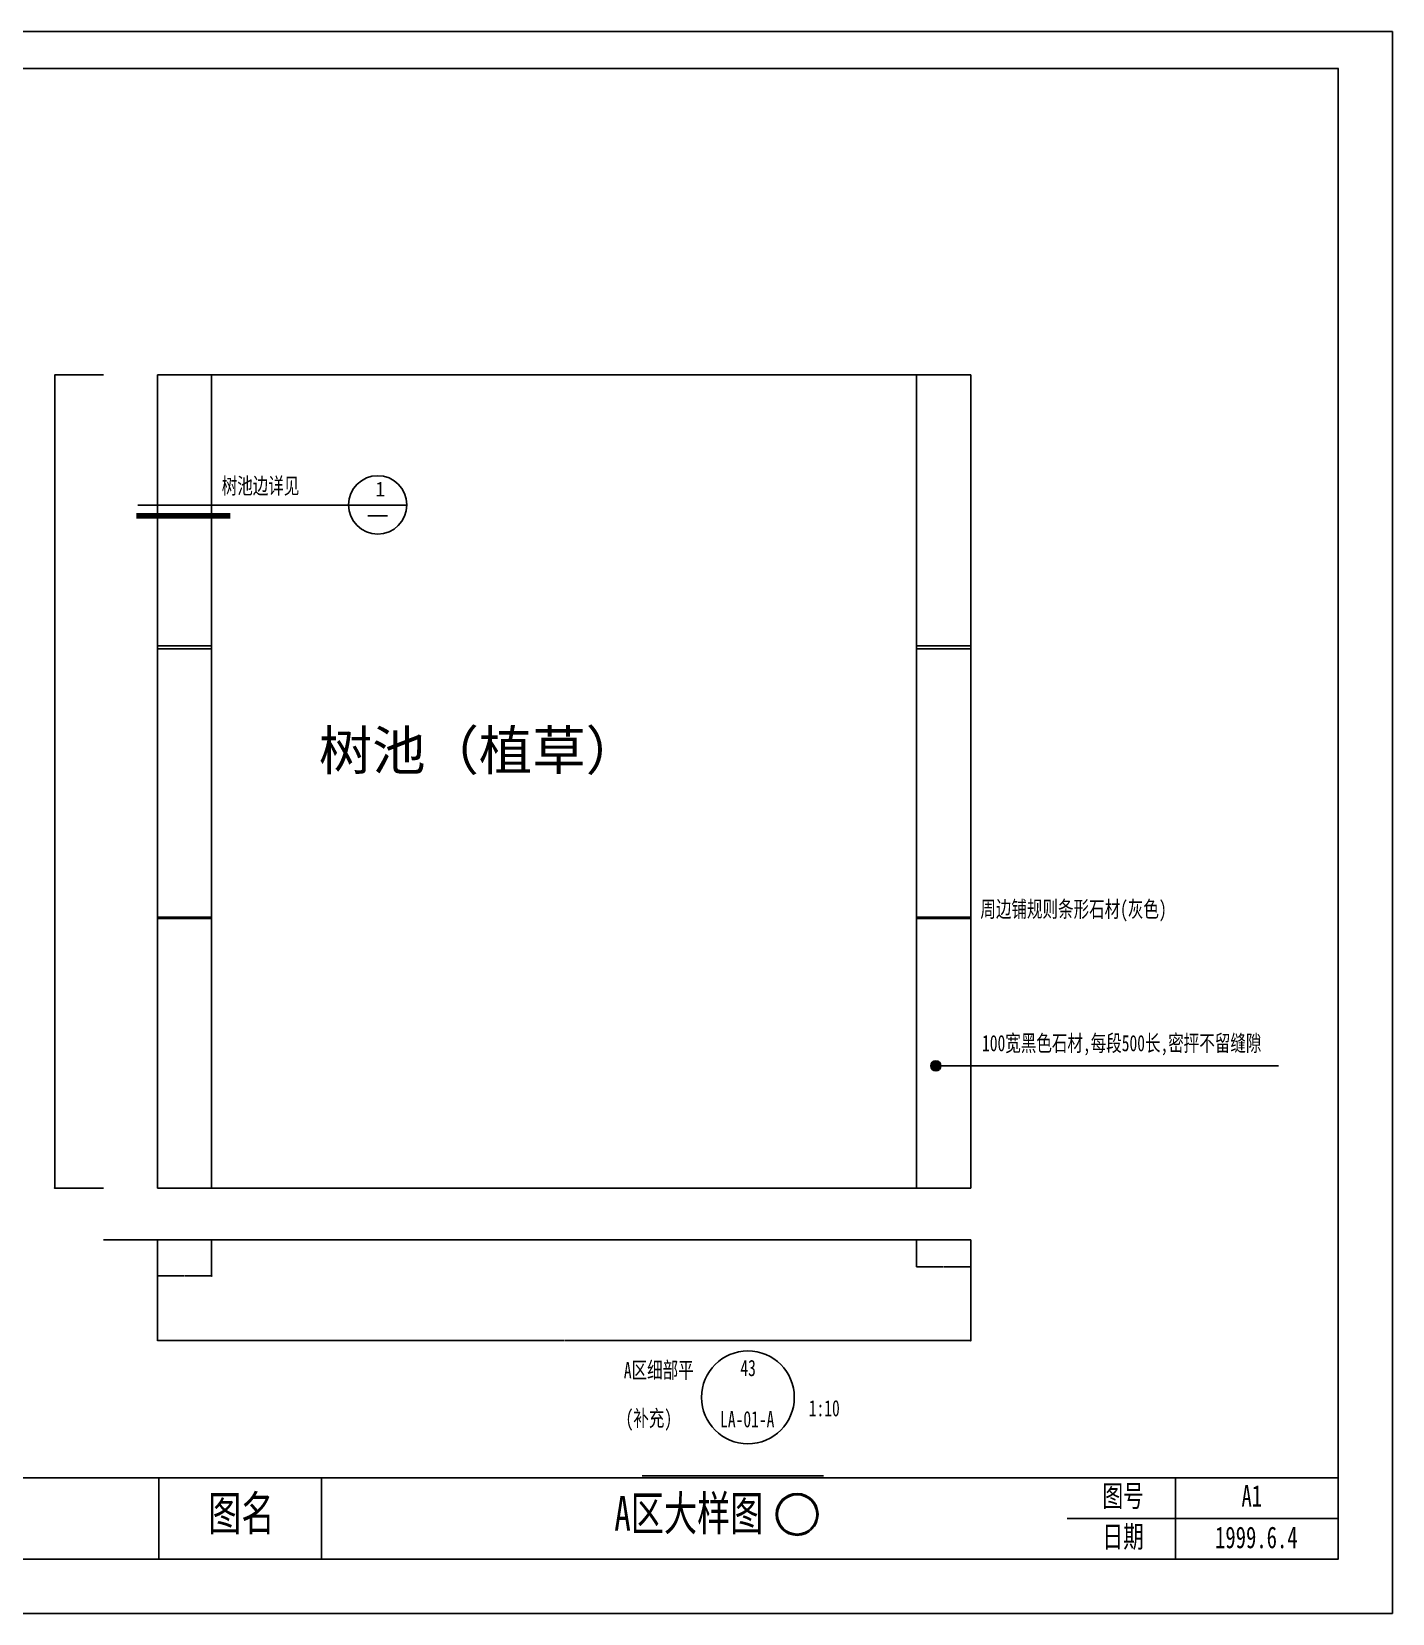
# Model space of a CAD drawing. Extents: x -15469 to 1828, y -2277 to 12005.
# Drawn here: x -682 to 1828, y -2277 to 641 of the extents above; entities that cross this region are included whole.
import ezdxf

# ---------------------------------------------------------------- set-up
doc = ezdxf.new("R2010")
doc.units = 0
doc.header["$MEASUREMENT"] = 0
doc.layers.get('0').update_dxf_attribs({"linetype": 'CONTINUOUS'})
doc.layers.get('DEFPOINTS').update_dxf_attribs({"linetype": 'CONTINUOUS'})
for name, color, linetype in [('LEVEL', 2, 'CONTINUOUS'), ('TEXT', 41, 'CONTINUOUS'), ('TK', 1, 'CONTINUOUS')]:
    doc.layers.add(name, color=color, linetype=linetype)
doc.styles.get("Standard").update_dxf_attribs({"font": 'simsun.ttf'})
doc.styles.add('STYLE1', font='simsun.ttf', dxfattribs={"width": 0.7})

msp = doc.modelspace()

# ---------------------------------------------------------------- hatches: boundary and pattern name
at = {"layer": 'TEXT', "linetype": 'CONTINUOUS'}
h = msp.add_hatch(color=256, dxfattribs=at)
edge = h.paths.add_edge_path()
edge.add_arc((985.8, -1266.8), 9.3, 0, 360)
at = {"layer": 'TK', "linetype": 'CONTINUOUS'}
h = msp.add_hatch(color=256, dxfattribs=at)
edge = h.paths.add_edge_path(flags=16)
edge.add_arc((729.9, -2094.2), 36.2, 0, 360)
edge = h.paths.add_edge_path()
edge.add_arc((729.9, -2094.2), 38.6, 0, 360)

# ---------------------------------------------------------------- linework, layer by layer
msp.add_line((-450, -1492.2), (-350, -1492.2))
msp.add_circle((985.8, -1266.8), 9.3)
at = {"layer": 'DEFPOINTS', "color": 0, "linetype": 'BYBLOCK'}
for p in [(-450, 7.8), (-450, -1492.2), (-450, -1492.2), (-450, -1492.2), (-350, -1492.2), (950, -1492.2), (1050, -1492.2), (1050, -1492.2)]:
    msp.add_point(p, dxfattribs=at)
at = {"layer": 'LEVEL'}
for p, q in [((-450, 7.8), (-450, -1492.2)), ((-450, -1492.2), (-450, 7.8)), ((-450, 7.8), (1050, 7.8)), ((-350, -1492.2), (-350, 7.8)), ((-350, 7.8), (950, 7.8)), ((950, 7.8), (950, -1492.2)), ((1050, 7.8), (1050, -1492.2)), ((-350, -252.2), (-450, -252.2)), ((-350, -492.2), (-450, -492.2)), ((-350, -992.2), (-350, -492.2)), ((1050, -492.2), (950, -492.2)), ((1050, -992.2), (1050, -492.2)), ((-450, -497.3), (-350, -497.3)), ((948.9, -497.3), (1049, -497.3)), ((-450, -1492.2), (-450, -992.2)), ((-450, -992.2), (-350, -992.2)), ((-450, -995), (-350, -995)), ((950, -1492.2), (950, -992.2)), ((950, -992.2), (1050, -992.2)), ((950.1, -995), (1050.2, -995)), ((1050, -1492.2), (-450, -1492.2))]:
    msp.add_line(p, q, dxfattribs=at)
at = {"layer": 'LEVEL', "const_width": 10}
msp.add_lwpolyline([(-488.7, -252.1), (-315.6, -252.1)], dxfattribs=at)
at = {"layer": 'TEXT', "linetype": 'CONTINUOUS'}
for p, q in [((-549.3, 7.8), (-639.6, 7.8)), ((-639.5, 7.6), (-639.5, -742)), ((-450, -232.2), (-486.4, -232.2)), ((-350, -232.2), (-450, -232.2)), ((-350, -232.2), (10.2, -232.2)), ((-61.7, -252.1), (-25.8, -252.1)), ((-639.5, -1492), (-639.5, -742.4)), ((985.8, -1266.8), (1617.5, -1266.8)), ((-549.3, -1492.2), (-639.6, -1492.2)), ((-549.3, -1587.5), (1050, -1587.5)), ((-450, -1587.5), (-450, -1773.8)), ((-450, -1587.5), (-450, -1654.5)), ((-350, -1587.5), (-350, -1654.5)), ((950, -1587.5), (950, -1637.5)), ((1050, -1587.5), (1050, -1773.8)), ((1050, -1587.5), (1050, -1637.5)), ((-449.9, -1654.3), (-400.7, -1654.3)), ((-350.2, -1654.3), (-399.4, -1654.3)), ((950.2, -1637.3), (999.4, -1637.3)), ((1049.8, -1637.3), (1000.6, -1637.3)), ((-449.9, -1773.6), (299.3, -1773.6)), ((1049.8, -1773.6), (300.7, -1773.6)), ((444.1, -2022.8), (778.4, -2022.8))]:
    msp.add_line(p, q, dxfattribs=at)
for centre, radius in [((-43.7, -231.9), 53.8), ((639.1, -1878.3), 85.6)]:
    msp.add_circle(centre, radius, dxfattribs=at)
for p in [(-639.5, -1492.2), (-350, -1654.3), (1050, -1637.3), (1050, -1773.6)]:
    msp.add_point(p, dxfattribs=at)
for points in [[(-639.5, 7.6), (-639.4, 7.6), (-639.5, 7.8)], [(-639.5, -1492), (-639.4, -1492), (-639.5, -1492.2)], [(-449.9, -1654.3), (-449.9, -1654.3), (-450, -1654.3)], [(-350.2, -1654.3), (-350.2, -1654.3), (-350, -1654.3)], [(950.2, -1637.2), (950.2, -1637.3), (950, -1637.3)], [(1049.8, -1637.2), (1049.8, -1637.3), (1050, -1637.3)], [(-449.9, -1773.6), (-449.9, -1773.6), (-450, -1773.6)], [(1049.8, -1773.6), (1049.8, -1773.6), (1050, -1773.6)]]:
    msp.add_solid(points, dxfattribs=at)
at = {"layer": 'TK', "linetype": 'CONTINUOUS'}
for p, q in [((1827.8, 641.1), (-2372.2, 641.1)), ((1827.8, -2276.7), (1827.8, 641.1)), ((-2122.2, 573.3), (1727.8, 573.3)), ((1727.8, -2176.7), (1727.8, 573.3)), ((-447.2, -2176.7), (-447.2, -2026.7)), ((-147.2, -2176.7), (-147.2, -2026.7)), ((1427.8, -2176.7), (1427.8, -2026.7)), ((1227.8, -2101.7), (1727.8, -2101.7)), ((1727.8, -2176.7), (-2122.2, -2176.7)), ((1827.8, -2276.7), (-2372.2, -2276.7))]:
    msp.add_line(p, q, dxfattribs=at)
at = {"layer": 'TK', "linetype": 'CONTINUOUS', "const_width": 2.5}
for points in [[(-2122.2, 573.3), (-2122.2, -2176.7), (1727.8, -2176.7), (1727.8, 573.3), (-2122.2, 573.3)], [(-2122.2, -2026.7), (1727.8, -2026.7)]]:
    msp.add_lwpolyline(points, dxfattribs=at)
at = {"layer": 'TK', "linetype": 'CONTINUOUS'}
for radius in [38.6, 36.2]:
    msp.add_circle((729.9, -2094.2), radius, dxfattribs=at)

# ---------------------------------------------------------------- texts
at = {"layer": 'TEXT', "linetype": 'CONTINUOUS', "style": 'STYLE1', "width": 0.7}
for s, p in [('树池边详见', (-331.4, -211.7)), ('周边铺规则条形石材(灰色)', (1067.9, -992.5)), ('100宽黑色石材,每段500长,密抨不留缝隙', (1071, -1239.8)), ('A区细部平', (410.3, -1842.9)), ('43', (625.2, -1839)), ('1:10', (751.4, -1913.2)), ('(补充)', (413.5, -1931.8)), ('LA-01-A', (587.9, -1933.5))]:
    msp.add_text(s, height=30, dxfattribs=at).set_placement(p)
at = {"layer": 'TEXT', "linetype": 'CONTINUOUS'}
for s, height, p in [('1', 27, (-48.2, -216.2)), ('树池（植草）', 72.18, (-152.4, -720.9))]:
    msp.add_text(s, height=height, dxfattribs=at).set_placement(p)
at = {"layer": 'TEXT', "linetype": 'CONTINUOUS', "char_height": 0.18, "attachment_point": 5}
for s, insert in [('\\A1;1500.0000', (-639.5, -742.2)), ('\\A1;100.0625', (-400, -1654.3)), ('\\A1;100.0000', (1000, -1637.3)), ('\\A1;1500.0625', (300, -1773.6))]:
    msp.add_mtext(s, dxfattribs=dict(at, insert=insert))
at = {"layer": 'TK', "linetype": 'CONTINUOUS', "style": 'STYLE1', "width": 0.7}
for s, height, p in [('图号', 40, (1293, -2080)), ('图名', 64, (-356.3, -2124.1)), ('A区大样图', 64, (392.7, -2124.1)), ('日期', 40, (1293, -2155.2))]:
    msp.add_text(s, height=height, dxfattribs=at).set_placement(p)
at = {"layer": 'TK', "linetype": 'CONTINUOUS', "width": 0.7}
for s, p in [('A1', (1549.5, -2080)), ('1999.6.4', (1500.7, -2156.5))]:
    msp.add_text(s, height=40, dxfattribs=at).set_placement(p)

doc.saveas('drawing.dxf')
